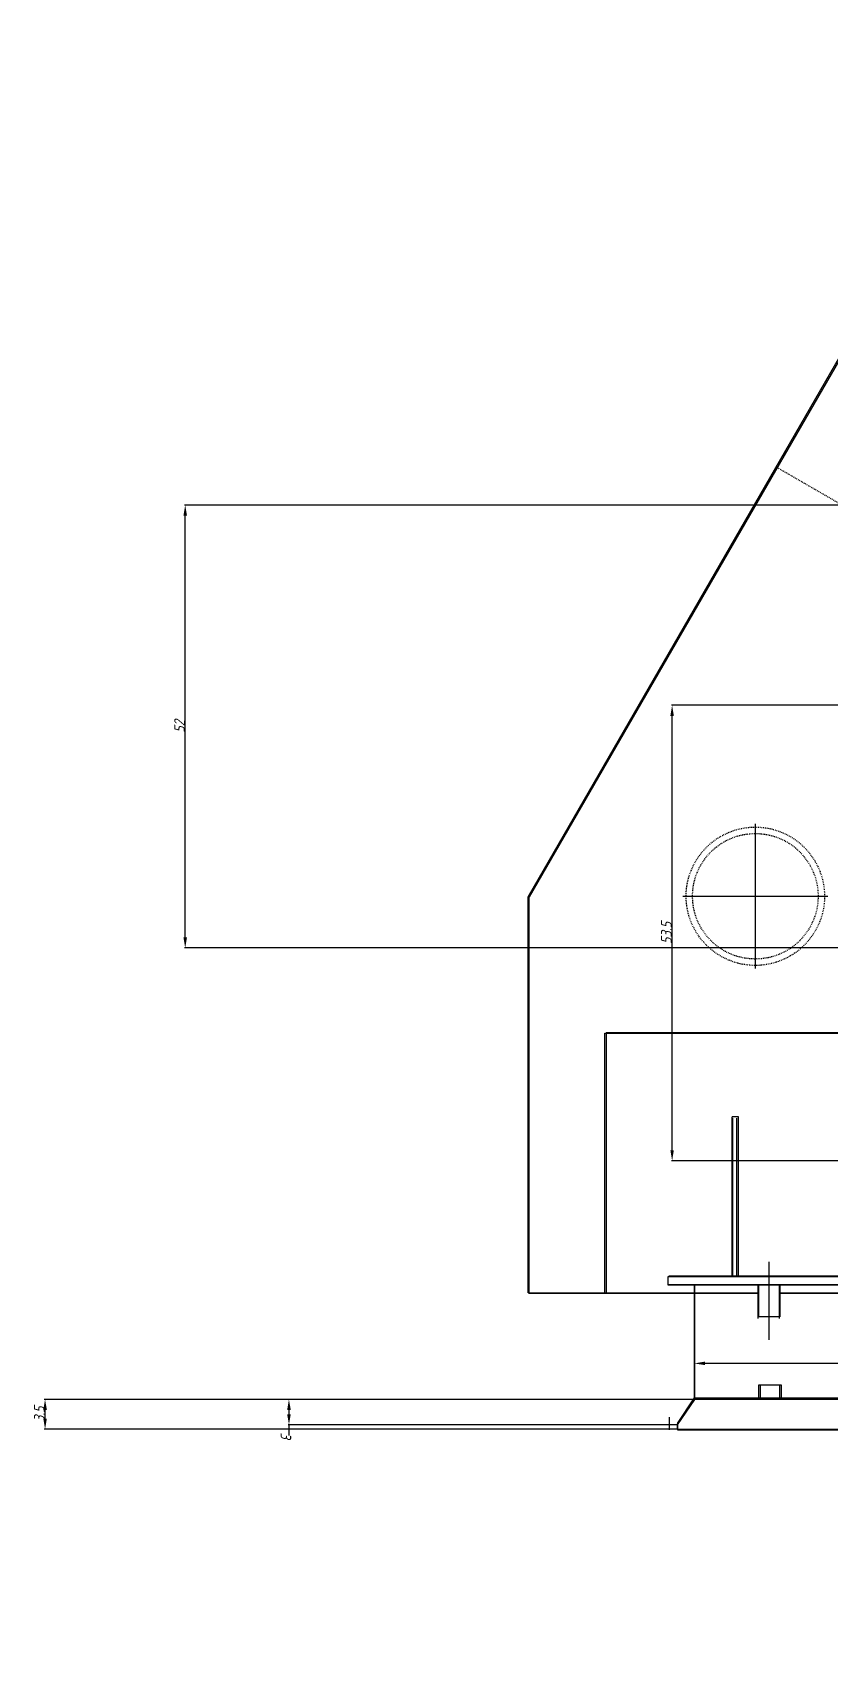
# Model space of a CAD drawing. Header units: millimetres. Extents: x 2787 to 6144, y -18 to 478.
# Drawn here: x 5614.8 to 5708.5, y 186.5 to 376.5 of the extents above; entities that cross this region are included whole.
import ezdxf

# ---------------------------------------------------------------- set-up
doc = ezdxf.new("R2010")
doc.units = ezdxf.units.MM
for name, pattern in [('ACAD_ISO02W100', [15, 12, -3]), ('CENTER', [50.8, 31.75, -6.35, 6.35, -6.35]), ('HIDDEN', [0.2, 0.1, -0.1])]:
    doc.linetypes.add(name, pattern=pattern)
for name, color, linetype in [('ADIM', 3, 'Continuous'), ('ADIM_CLEAN', 3, 'Continuous'), ('ADIM_CLEAN_L', 3, 'Continuous')]:
    doc.layers.add(name, color=color, linetype=linetype)
for name, color, linetype, lineweight in [('中心线', 1, 'CENTER', 13), ('粗实线层', 7, 'Continuous', 35), ('虚线', 8, 'ACAD_ISO02W100', 13)]:
    doc.layers.add(name, color=color, linetype=linetype, lineweight=lineweight)
doc.styles.get("Standard").update_dxf_attribs({"font": 'gbeitc.shx', "bigfont": 'gbcbig.shx'})
doc.dimstyles.new('ADIM', dxfattribs={"dimscale": 0.5, "dimtxt": 2.5, "dimasz": 2.5, "dimexe": 0.18, "dimexo": 0.0625, "dimgap": 0.09, "dimtad": 1, "dimdec": 4, "dimzin": 0, "dimdsep": 46, "dimtxsty": 'Standard', "dimcen": 0.09, "dimadec": 0, "dimazin": 0, "dimtfac": 1, "dimtdec": 4, "dimtofl": 0, "dimtmove": 0, "dimatfit": 3, "dimfxl": 1, "dimtolj": 1, "dimtzin": 0, "dimarcsym": 0})

# ---------------------------------------------------------------- blocks, each defined once
blk = doc.blocks.new('*D7')
at = {"layer": 'ADIM', "color": 0, "lineweight": -2, "transparency": 16777216}
for p, q in [((5690.47, 216), (5616.19, 216)), ((5616.28, 213.75), (5616.28, 214.75)), ((5690.47, 212.5), (5616.19, 212.5))]:
    blk.add_line(p, q, dxfattribs=at)
at = {"layer": 'ADIM', "color": 0, "transparency": 16777216}
for points in [[(5616.07, 214.75), (5616.49, 214.75), (5616.28, 216)], [(5616.07, 213.75), (5616.49, 213.75), (5616.28, 212.5)]]:
    blk.add_solid(points, dxfattribs=at)
at = {"layer": 'Defpoints', "color": 0, "transparency": 16777216}
for p in [(5616.28, 216), (5690.5, 216), (5690.5, 212.5)]:
    blk.add_point(p, dxfattribs=at)
at = {"layer": 'ADIM', "color": 0, "transparency": 16777216, "insert": (5615.61, 214.25), "char_height": 1.25, "attachment_point": 5, "rotation": 90}
blk.add_mtext('\\A1;3.5', dxfattribs=at)
blk = doc.blocks.new('*D8')
at = {"layer": 'ADIM', "color": 0, "lineweight": -2, "transparency": 16777216}
for p, q in [((5692.5, 216.03), (5692.5, 220.31)), ((5731.25, 220.22), (5693.75, 220.22)), ((5732.5, 216.03), (5732.5, 220.31))]:
    blk.add_line(p, q, dxfattribs=at)
at = {"layer": 'ADIM', "color": 0, "transparency": 16777216}
for points in [[(5693.75, 220.43), (5693.75, 220.02), (5692.5, 220.22)], [(5731.25, 220.43), (5731.25, 220.02), (5732.5, 220.22)]]:
    blk.add_solid(points, dxfattribs=at)
at = {"layer": 'Defpoints', "color": 0, "transparency": 16777216}
for p in [(5692.5, 220.22), (5692.5, 216), (5732.5, 216)]:
    blk.add_point(p, dxfattribs=at)
at = {"layer": 'ADIM', "color": 0, "transparency": 16777216, "insert": (5712.5, 220.89), "char_height": 1.25, "attachment_point": 5}
blk.add_mtext('\\A1;40', dxfattribs=at)
blk = doc.blocks.new('*D9')
at = {"layer": 'ADIM', "color": 0, "lineweight": -2, "transparency": 16777216}
for p, q in [((5692.47, 216), (5644.82, 216)), ((5644.91, 214.75), (5644.91, 214.25)), ((5690.47, 213), (5644.82, 213)), ((5644.91, 213), (5644.91, 211.75))]:
    blk.add_line(p, q, dxfattribs=at)
at = {"layer": 'ADIM', "color": 0, "transparency": 16777216}
for points in [[(5644.7, 214.75), (5645.12, 214.75), (5644.91, 216)], [(5644.7, 214.25), (5645.12, 214.25), (5644.91, 213)]]:
    blk.add_solid(points, dxfattribs=at)
at = {"layer": 'Defpoints', "color": 0, "transparency": 16777216}
for p in [(5692.5, 216), (5644.91, 213), (5690.5, 213)]:
    blk.add_point(p, dxfattribs=at)
at = {"layer": 'ADIM', "color": 0, "transparency": 16777216, "insert": (5644.54, 211.75), "char_height": 1.25, "attachment_point": 5, "rotation": 270}
blk.add_mtext('\\A1;3', dxfattribs=at)
blk = doc.blocks.new('*D105')
at = {"layer": 'ADIM', "color": 0, "lineweight": -2, "transparency": 16777216}
for p, q in [((5765.97, 321), (5632.64, 321)), ((5632.73, 270.25), (5632.73, 319.75)), ((5765.97, 269), (5632.64, 269))]:
    blk.add_line(p, q, dxfattribs=at)
at = {"layer": 'ADIM', "color": 0, "transparency": 16777216}
for points in [[(5632.52, 319.75), (5632.94, 319.75), (5632.73, 321)], [(5632.52, 270.25), (5632.94, 270.25), (5632.73, 269)]]:
    blk.add_solid(points, dxfattribs=at)
at = {"layer": 'Defpoints', "color": 0, "transparency": 16777216}
for p in [(5632.73, 321), (5766, 321), (5766, 269)]:
    blk.add_point(p, dxfattribs=at)
at = {"layer": 'ADIM', "color": 0, "transparency": 16777216, "insert": (5632.06, 295), "char_height": 1.25, "attachment_point": 5, "rotation": 90}
blk.add_mtext('\\A1;52', dxfattribs=at)
blk = doc.blocks.new('*D132')
at = {"layer": 'ADIM', "color": 0, "lineweight": -2, "transparency": 16777216}
for p, q in [((5826.97, 297.5), (5689.8, 297.5)), ((5689.89, 245.25), (5689.89, 296.25)), ((5826.97, 244), (5689.8, 244))]:
    blk.add_line(p, q, dxfattribs=at)
at = {"layer": 'ADIM', "color": 0, "transparency": 16777216}
for points in [[(5689.68, 296.25), (5690.09, 296.25), (5689.89, 297.5)], [(5689.68, 245.25), (5690.09, 245.25), (5689.89, 244)]]:
    blk.add_solid(points, dxfattribs=at)
at = {"layer": 'Defpoints', "color": 0, "transparency": 16777216}
for p in [(5689.89, 297.5), (5827, 297.5), (5827, 244)]:
    blk.add_point(p, dxfattribs=at)
at = {"layer": 'ADIM', "color": 0, "transparency": 16777216, "insert": (5689.22, 270.75), "char_height": 1.25, "attachment_point": 5, "rotation": 90}
blk.add_mtext('\\A1;53.5', dxfattribs=at)

msp = doc.modelspace()

# ---------------------------------------------------------------- linework, layer by layer
at = {"color": 7, "linetype": 'Continuous', "lineweight": -3}
for p, q in [((5682.15807, 259.03664), (5682.15807, 228.41167)), ((5682.15807, 257.91164), (5682.15807, 232.91188)), ((5682.15807, 257.91164), (5682.15807, 232.91188)), ((5682.15807, 257.91164), (5682.15807, 232.91188)), ((5697.66942, 249.16173), (5696.91943, 249.16173)), ((5696.91943, 230.42328), (5696.91943, 249.16173)), ((5697.66942, 230.42328), (5697.66942, 249.16173)), ((5689.4205, 230.42328), (5735.66921, 230.42328)), ((5689.4205, 229.42329), (5689.4205, 230.42328)), ((5702.54438, 229.42329), (5700.0444, 229.42329)), ((5700.0444, 229.42329), (5700.0444, 225.67334)), ((5702.54438, 229.42329), (5702.54438, 225.67334)), ((5722.54419, 228.41167), (5702.54438, 228.41167)), ((5702.54438, 225.67334), (5700.0444, 225.67334)), ((5700.04428, 217.6733), (5700.04428, 216.17329)), ((5701.17847, 217.6733), (5700.04428, 217.6733)), ((5700.21443, 217.67274), (5700.21443, 216.17274)), ((5701.34862, 217.67274), (5700.21443, 217.67274)), ((5702.54428, 217.6733), (5701.17847, 217.6733)), ((5702.71443, 217.67274), (5701.34862, 217.67274)), ((5702.54428, 216.17329), (5702.54428, 217.6733)), ((5702.71443, 216.17274), (5702.71443, 217.67274)), ((5689.58943, 212.42274), (5689.58943, 213.92274))]:
    msp.add_line(p, q, dxfattribs=at)
at = {"color": 7, "linetype": 'Continuous', "lineweight": -3, "ltscale": 1.333333}
msp.add_line((5692.54428, 216.17329), (5692.54428, 229.42329), dxfattribs=at)
at = {"lineweight": -3, "ltscale": 1.333333}
for p, q in [((5690.5156, 213.17329), (5692.50576, 216.17329)), ((5692.50576, 216.17329), (5732.50576, 216.17329)), ((5690.5156, 213.17329), (5690.5156, 212.42329)), ((5690.5156, 212.42329), (5734.49593, 212.42329))]:
    msp.add_line(p, q, dxfattribs=at)
at = {"layer": 'ADIM_CLEAN'}
msp.add_lwpolyline([(5732.5, 216), (5692.5, 216), (5690.5, 213), (5690.5, 212.5), (5734.5, 212.5), (5734.5, 213)], close=True, dxfattribs=at)
at = {"layer": 'ADIM_CLEAN_L'}
for p, q in [((5673, 275), (5731.5, 376.5)), ((5673, 228.5), (5673, 275)), ((5682, 259), (5743, 259)), ((5682, 228.5), (5682, 259)), ((5697, 230.5), (5697, 249)), ((5697.5, 230.5), (5697.5, 249)), ((5689.5, 230.5), (5735.5, 230.5)), ((5673, 228.5), (5700, 228.5)), ((5689.5, 229.5), (5769.5, 229.5)), ((5692.5, 216), (5692.5, 229.5)), ((5700, 225.5), (5700, 229.5)), ((5702.5, 225.5), (5702.5, 229.5)), ((5702.5, 228.5), (5722.5, 228.5))]:
    msp.add_line(p, q, dxfattribs=at)
at = {"layer": '中心线', "color": 1, "linetype": 'CENTER', "lineweight": -3}
for p, q in [((5699.65787, 266.56971), (5699.65787, 283.56971)), ((5691.15787, 275.06971), (5708.15787, 275.06971)), ((5701.29439, 222.97704), (5701.29439, 232.1575))]:
    msp.add_line(p, q, dxfattribs=at)
at = {"layer": '粗实线层', "color": 7, "lineweight": -3}
for p, q in [((5731.60126, 376.32245), (5673.11173, 275.01561)), ((5673.11173, 228.41167), (5673.11173, 275.01561)), ((5742.93049, 259.03664), (5682.15807, 259.03664)), ((5700.0444, 228.41167), (5673.11173, 228.41167)), ((5769.68073, 229.42329), (5689.4205, 229.42329))]:
    msp.add_line(p, q, dxfattribs=at)
at = {"layer": '虚线', "color": 8, "linetype": 'HIDDEN', "lineweight": -3}
msp.add_line((5702.20996, 325.41521), (6105.88224, 92.35491), dxfattribs=at)
at = {"layer": '虚线', "color": 251, "linetype": 'HIDDEN', "lineweight": -3}
for radius in [8.125, 7.375]:
    msp.add_circle((5699.65787, 275.06971), radius, dxfattribs=at)

# ---------------------------------------------------------------- dimensions: what is measured, and where the dimension line sits
at = {"layer": 'ADIM'}
for base, p1, p2, text, picture, middle in [((5632.72979, 321), (5766, 269), (5766, 321), '52', '*D105', (5632.05979, 295)), ((5689.88546, 297.5), (5827, 244), (5827, 297.5), '53.5', '*D132', (5689.21546, 270.75)), ((5616.27851, 216), (5690.5, 212.5), (5690.5, 216), '3.5', '*D7', (5615.60851, 214.25))]:
    dim = msp.add_linear_dim(base=base, p1=p1, p2=p2, angle=90, text=text, dimstyle='ADIM', dxfattribs=at)
    dim.commit()
    dim.dimension.update_dxf_attribs({"geometry": picture, "text_midpoint": middle})
dim = msp.add_aligned_dim(p1=(5732.5, 216), p2=(5692.5, 216), distance=-4.224, text='40', dimstyle='ADIM', dxfattribs=at)
dim.commit()
dim.dimension.update_dxf_attribs({"geometry": '*D8', "text_midpoint": (5712.5, 220.894)})
dim = msp.add_linear_dim(base=(5644.90677, 213), p1=(5692.5, 216), p2=(5690.5, 213), angle=90, text='3', dimstyle='ADIM', dxfattribs=at)
dim.commit()
dim.dimension.update_dxf_attribs({"geometry": '*D9', "text_midpoint": (5644.53625, 211.75), "text_rotation": 270})

doc.saveas('drawing.dxf')
